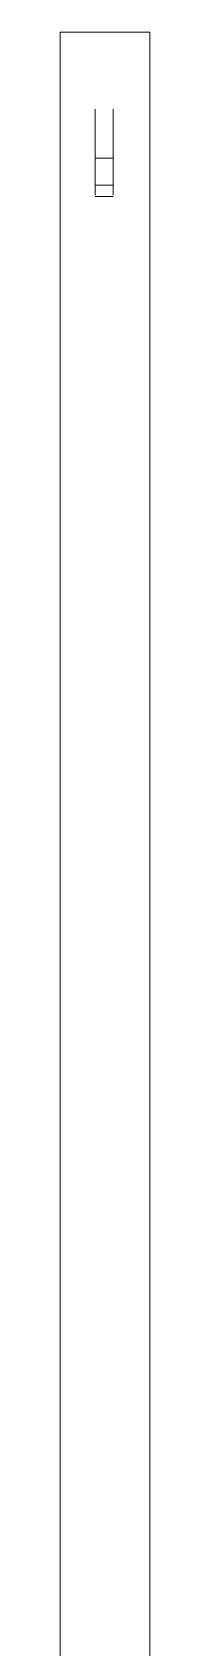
# Model space of a CAD drawing. Header units: inches. Extents: x 21386 to 98862, y -290 to 853.
# Drawn here: x 26044.49 to 26046.99, y 192.08 to 237 of the extents above; entities that cross this region are included whole.
import ezdxf

# ---------------------------------------------------------------- set-up
doc = ezdxf.new("R2010")
doc.units = ezdxf.units.IN
doc.header["$MEASUREMENT"] = 0
doc.layers.add('A-GLAZ', color=151, linetype='Continuous', lineweight=13)

# ---------------------------------------------------------------- blocks, each defined once
blk = doc.blocks.new('RoofHatch_RHSR-FB_1_10228_SafetyRailSource - RoofHatch_RHSR-FB_1_10228_SafetyRailSource-1630512-Building Section - East_West looking North')
at = {"layer": 'A-GLAZ', "color": 8, "lineweight": 9}
for p, q in [((26044.495, 237), (26044.495, 188.594)), ((26045.745, 237), (26044.495, 237)), ((26046.995, 237), (26045.745, 237)), ((26046.995, 185.5), (26046.995, 237)), ((26045.471, 233.522), (26045.471, 234.862)), ((26045.971, 234.861), (26045.971, 233.522)), ((26045.471, 232.474), (26045.471, 232.748)), ((26045.971, 232.474), (26045.971, 232.748)), ((26045.471, 232.433), (26045.971, 232.433))]:
    blk.add_line(p, q, dxfattribs=at)
at = {"layer": 'A-GLAZ', "color": 7}
for p, q in [((26045.471, 233.499), (26045.471, 232.748)), ((26045.471, 233.499), (26045.971, 233.499)), ((26045.971, 232.748), (26045.971, 233.499)), ((26045.471, 232.748), (26045.971, 232.748))]:
    blk.add_line(p, q, dxfattribs=at)

msp = doc.modelspace()

# ---------------------------------------------------------------- block references
at = {"layer": 'A-GLAZ', "color": 71, "lineweight": 9}
msp.add_blockref('RoofHatch_RHSR-FB_1_10228_SafetyRailSource - RoofHatch_RHSR-FB_1_10228_SafetyRailSource-1630512-Building Section - East_West looking North', (0, 0), dxfattribs=at)

doc.saveas('drawing.dxf')
